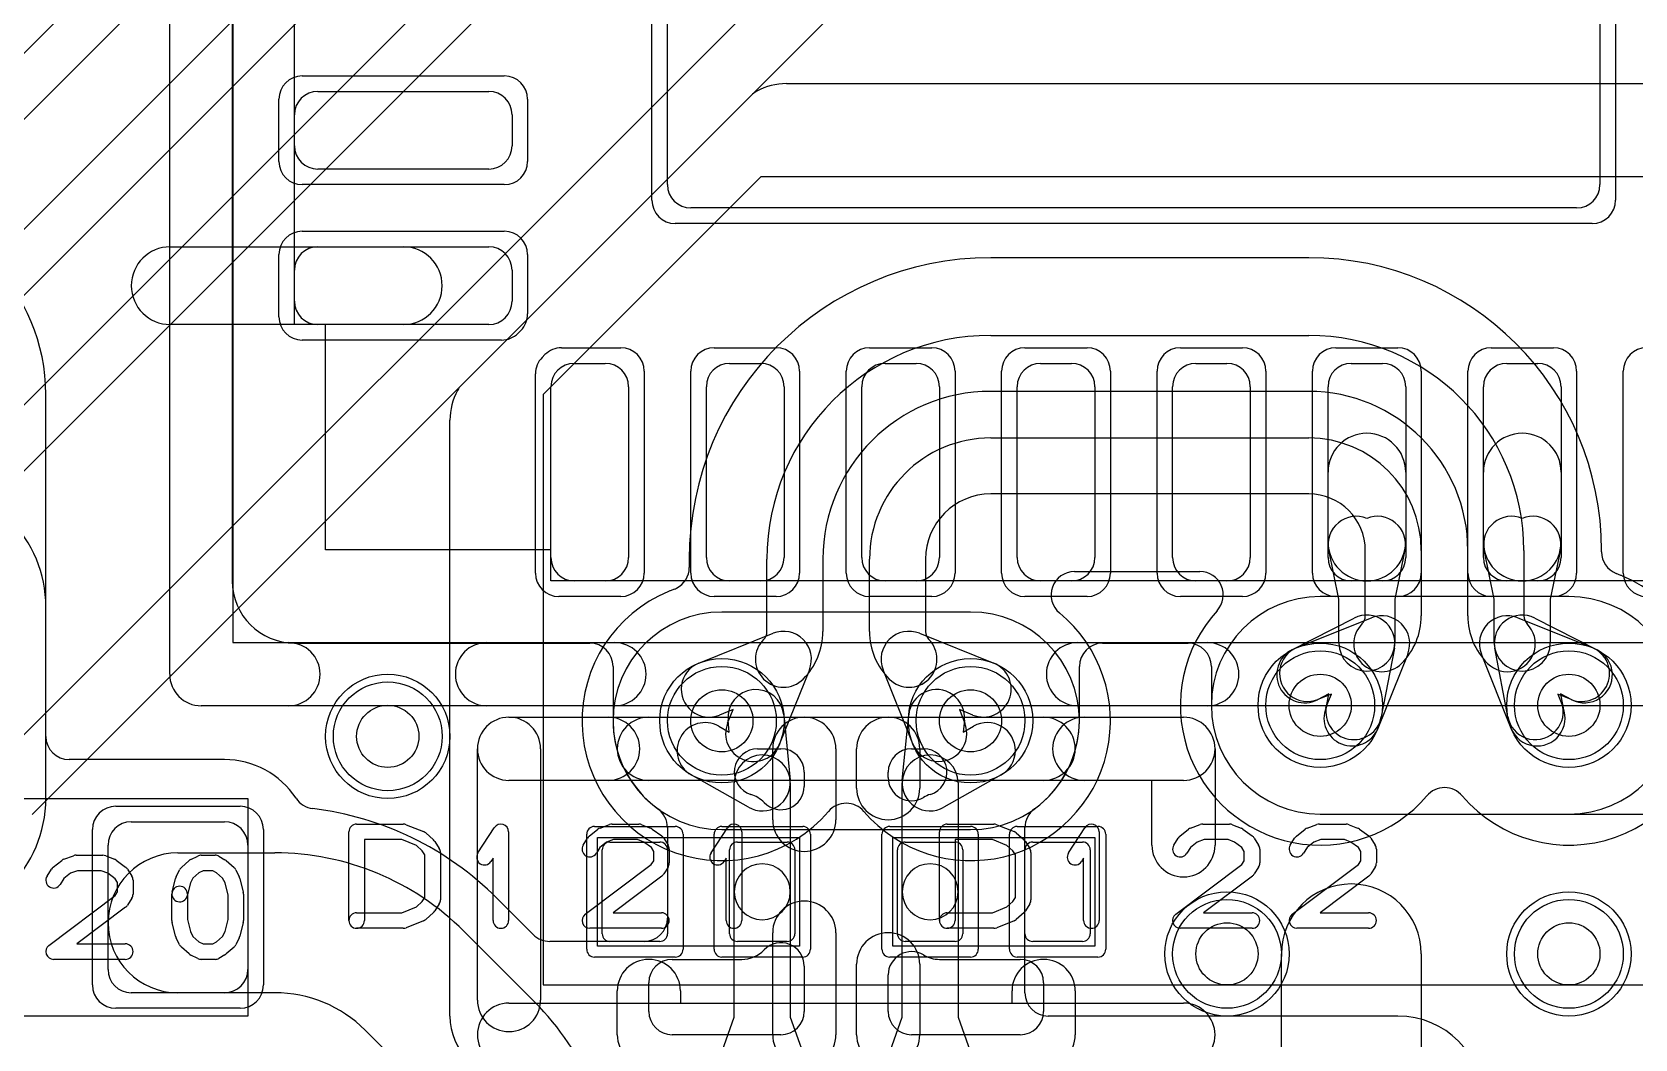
# Model space of a CAD drawing. Extents: x 0 to 20.5, y -0.9 to 20.
# Drawn here: x 10.76 to 15.91, y 7.23 to 10.47 of the extents above; entities that cross this region are included whole.
import ezdxf

# ---------------------------------------------------------------- set-up
doc = ezdxf.new("R2010")
doc.units = 0
for name, color, linetype in [('Hole', 1, 'CONTINUOUS'), ('L1', 3, 'CONTINUOUS'), ('L2', 3, 'CONTINUOUS'), ('L3', 3, 'CONTINUOUS'), ('L4', 3, 'CONTINUOUS'), ('MetalMask-A', 176, 'CONTINUOUS'), ('PartsArea-A', 111, 'CONTINUOUS'), ('PartsSilk-A', 221, 'CONTINUOUS'), ('Resist-A', 2, 'CONTINUOUS'), ('Resist-B', 2, 'CONTINUOUS'), ('Silk-A', 140, 'CONTINUOUS')]:
    doc.layers.add(name, color=color, linetype=linetype)

msp = doc.modelspace()

# ---------------------------------------------------------------- linework, layer by layer
at = {"layer": 'Hole'}
for centre in [(14.9, 8.3), (15.7, 8.3), (12.975, 8.25), (13.775, 8.25), (11.9, 8.2), (14.6, 7.5), (15.7, 7.5)]:
    msp.add_circle(centre, 0.1, dxfattribs=at)
at = {"layer": 'L1'}
for p, q in [((12.8, 9.975), (12.8, 12.825)), ((15.8, 12.825), (15.8, 9.975)), ((11.39996, 11.97499), (11.39996, 8.69996)), ((11.675, 10.275), (12.225, 10.275)), ((11.6, 10.1), (11.6, 10.2)), ((12.3, 10.2), (12.3, 10.1)), ((12.225, 10.025), (11.675, 10.025)), ((15.725, 9.9), (12.875, 9.9)), ((11.2, 9.775), (11.95, 9.775)), ((11.675, 9.775), (12.225, 9.775)), ((11.6, 9.6), (11.6, 9.7)), ((12.3, 9.7), (12.3, 9.6)), ((11.95, 9.525), (11.2, 9.525)), ((12.225, 9.525), (11.675, 9.525)), ((12.5, 9.4), (12.6, 9.4)), ((13, 9.4), (13.1, 9.4)), ((13.5, 9.4), (13.6, 9.4)), ((14, 9.4), (14.1, 9.4)), ((14.5, 9.4), (14.6, 9.4)), ((15, 9.4), (15.1, 9.4)), ((15.5, 9.4), (15.6, 9.4)), ((10.80004, 8.20001), (10.80004, 9.30004)), ((12.425, 8.775), (12.425, 9.325)), ((12.675, 9.325), (12.675, 8.775)), ((12.925, 8.775), (12.925, 9.325)), ((13.175, 9.325), (13.175, 8.775)), ((13.425, 8.775), (13.425, 9.325)), ((13.675, 9.325), (13.675, 8.775)), ((13.925, 8.775), (13.925, 9.325)), ((14.175, 9.325), (14.175, 8.775)), ((14.425, 8.775), (14.425, 9.325)), ((14.675, 9.325), (14.675, 8.775)), ((14.925, 8.775), (14.925, 9.325)), ((15.175, 9.325), (15.175, 8.775)), ((15.425, 8.775), (15.425, 9.325)), ((15.675, 9.325), (15.675, 8.775)), ((14.925, 8.825), (14.925, 9.05)), ((15.175, 9.05), (15.175, 8.825)), ((15.425, 8.825), (15.425, 9.05)), ((15.675, 9.05), (15.675, 8.825)), ((14.96, 8.64092), (14.92753, 8.8)), ((15.17247, 8.8), (15.14, 8.64092)), ((15.46, 8.64092), (15.42753, 8.8)), ((15.67247, 8.8), (15.64, 8.64092)), ((12.6, 8.7), (12.5, 8.7)), ((13.1, 8.7), (13, 8.7)), ((13.6, 8.7), (13.5, 8.7)), ((14.1, 8.7), (14, 8.7)), ((14.6, 8.7), (14.5, 8.7)), ((15.1, 8.7), (15, 8.7)), ((15.6, 8.7), (15.5, 8.7)), ((14.96, 8.5), (14.96, 8.64092)), ((15.14, 8.64092), (15.14, 8.5)), ((15.46, 8.5), (15.46, 8.64092)), ((15.64, 8.64092), (15.64, 8.5)), ((14.80912, 8.47816), (15.0091, 8.58017)), ((15.5909, 8.58017), (15.79088, 8.47816)), ((11.59996, 8.49996), (12.54999, 8.49996)), ((14.20002, 8.49976), (14.475, 8.49976)), ((15.13842, 8.48319), (15.09649, 8.26265)), ((15.50351, 8.26265), (15.46158, 8.48319)), ((12.62496, 8.42499), (12.62496, 8.25)), ((14.12505, 8.25), (14.12505, 8.42479)), ((14.54997, 8.42479), (14.54997, 8.3)), ((14.92727, 8.33636), (14.89092, 8.31782)), ((14.91965, 8.29627), (14.92727, 8.33636)), ((15.70908, 8.31782), (15.67273, 8.33636)), ((15.67273, 8.33636), (15.68035, 8.29627)), ((12.99863, 8.21364), (12.9949, 8.25193)), ((13.17406, 8.26939), (13.19458, 8.05875)), ((13.55542, 8.05875), (13.57594, 8.26939)), ((13.7551, 8.25193), (13.75137, 8.21364)), ((12.96515, 8.23259), (12.99863, 8.21364)), ((13.75137, 8.21364), (13.78485, 8.23259)), ((11.375, 8.12504), (10.87501, 8.12504)), ((13.06067, 7.9717), (12.87649, 8.07595)), ((13.015, 7.7), (13.015, 8.05001)), ((13.195, 8.05001), (13.195, 7.7)), ((13.555, 7.7), (13.555, 8.05001)), ((13.87351, 8.07595), (13.68933, 7.9717)), ((13.735, 8.05001), (13.735, 7.7)), ((14.9, 7.94996), (16.02499, 7.94996)), ((11.075, 7.925), (11.375, 7.925)), ((12.79996, 7.9063), (12.79996, 7.61516)), ((13.95004, 7.37501), (13.95004, 7.90629)), ((11, 7.45), (11, 7.85)), ((11.45, 7.85), (11.45, 7.45)), ((12.615, 7.86), (12.775, 7.86)), ((13.025, 7.86), (13.185, 7.86)), ((13.565, 7.86), (13.725, 7.86)), ((13.975, 7.86), (14.135, 7.86)), ((11.225, 7.825), (11.53697, 7.825)), ((12.59, 7.565), (12.59, 7.835)), ((12.8, 7.835), (12.8, 7.565)), ((13, 7.565), (13, 7.835)), ((13.21, 7.835), (13.21, 7.565)), ((13.54, 7.565), (13.54, 7.835)), ((13.75, 7.835), (13.75, 7.565)), ((13.95, 7.565), (13.95, 7.835)), ((14.16, 7.835), (14.16, 7.565)), ((13.015, 7.29643), (13.015, 7.7)), ((13.195, 7.7), (13.195, 7.29643)), ((13.555, 7.29643), (13.555, 7.7)), ((13.735, 7.7), (13.735, 7.29643)), ((12.36823, 7.56215), (12.25162, 7.67878)), ((12.14509, 7.57311), (12.37311, 7.34509)), ((12.72499, 7.54019), (12.42125, 7.54019)), ((12.775, 7.54), (12.615, 7.54)), ((13.185, 7.54), (13.025, 7.54)), ((13.725, 7.54), (13.565, 7.54)), ((14.135, 7.54), (13.975, 7.54)), ((14.775, 6.525), (14.775, 7.5)), ((15.225, 7.5), (15.225, 6.525)), ((11.375, 7.375), (11.075, 7.375)), ((11.53697, 7.375), (11.225, 7.375)), ((12.9449, 7.1), (13.015, 7.29643)), ((13.195, 7.29643), (13.2651, 7.1)), ((13.4849, 7.1), (13.555, 7.29643)), ((13.735, 7.29643), (13.8051, 7.1)), ((15.15, 7.30004), (14.02501, 7.30004)), ((12.05491, 7.02689), (11.82689, 7.25491))]:
    msp.add_line(p, q, dxfattribs=at)
for centre in [(14.9, 8.3), (15.7, 8.3), (12.975, 8.25), (13.775, 8.25), (11.9, 8.2), (14.6, 7.5), (15.7, 7.5)]:
    msp.add_circle(centre, 0.2, dxfattribs=at)
for centre, radius, start, end in [((11.675, 10.2), 0.075, 90, 180), ((12.225, 10.2), 0.075, 0, 90), ((11.675, 10.1), 0.075, 180, -90), ((12.225, 10.1), 0.075, -90, 0), ((12.875, 9.975), 0.075, 180, -90), ((15.725, 9.975), 0.075, -90, 0), ((10.20004, 9.30004), 0.6, 0, 90), ((11.2, 9.65), 0.125, 90, -90), ((11.675, 9.7), 0.075, 90, 180), ((11.95, 9.65), 0.125, -90, 90), ((12.225, 9.7), 0.075, 0, 90), ((11.675, 9.6), 0.075, 180, -90), ((12.225, 9.6), 0.075, -90, 0), ((12.5, 9.325), 0.075, 90, 180), ((12.6, 9.325), 0.075, 0, 90), ((13, 9.325), 0.075, 90, 180), ((13.1, 9.325), 0.075, 0, 90), ((13.5, 9.325), 0.075, 90, 180), ((13.6, 9.325), 0.075, 0, 90), ((14, 9.325), 0.075, 90, 180), ((14.1, 9.325), 0.075, 0, 90), ((14.5, 9.325), 0.075, 90, 180), ((14.6, 9.325), 0.075, 0, 90), ((15, 9.325), 0.075, 90, 180), ((15.1, 9.325), 0.075, 0, 90), ((15.5, 9.325), 0.075, 90, 180), ((15.6, 9.325), 0.075, 0, 90), ((15.05, 9.05), 0.125, 0, 180), ((15.55, 9.05), 0.125, 0, 180), ((15.01571, 8.818), 0.09, 67.60394, -168.46398), ((15.08429, 8.818), 0.09, -11.53717, 112.39606), ((15.51571, 8.818), 0.09, 67.60394, -168.46398), ((15.58429, 8.818), 0.09, -11.53717, 112.39606), ((15.05, 8.825), 0.125, 180, 0), ((15.55, 8.825), 0.125, 180, 0), ((12.5, 8.775), 0.075, 180, -90), ((12.6, 8.775), 0.075, -90, 0), ((13, 8.775), 0.075, 180, -90), ((13.1, 8.775), 0.075, -90, 0), ((13.5, 8.775), 0.075, 180, -90), ((13.6, 8.775), 0.075, -90, 0), ((14, 8.775), 0.075, 180, -90), ((14.1, 8.775), 0.075, -90, 0), ((14.5, 8.775), 0.075, 180, -90), ((14.6, 8.775), 0.075, -90, 0), ((15, 8.775), 0.075, 180, -90), ((15.1, 8.775), 0.075, -90, 0), ((15.5, 8.775), 0.075, 180, -90), ((15.6, 8.775), 0.075, -90, 0), ((11.59996, 8.69996), 0.2, 180, -90), ((15.05, 8.5), 0.09, -10.76435, 117.02912), ((15.55, 8.5), 0.09, 62.97088, -169.23565), ((12.54999, 8.42499), 0.07497, 0, 90), ((14.20002, 8.42479), 0.07497, 90, 180), ((14.475, 8.42479), 0.07497, 0, 90), ((14.85002, 8.39799), 0.09, 117.02912, -62.97383), ((15.05, 8.5), 0.09, 180, 0), ((15.55, 8.5), 0.09, 180, 0), ((15.74998, 8.39799), 0.09, -117.02912, 62.97383), ((13.08448, 8.26066), 0.09, 5.56617, -174.43595), ((13.66552, 8.26066), 0.09, -5.56617, 174.43595), ((14.90001, 8.3), 0.35004, 180, -90.00164), ((15.00807, 8.27946), 0.09, 169.23565, -10.76484), ((15.59193, 8.27946), 0.09, -169.23565, 10.76484), ((10.87501, 8.20001), 0.07497, 180, -90), ((12.97501, 8.25), 0.35005, 180, -126.03411), ((12.92082, 8.15427), 0.09, 60.48965, -119.51083), ((13.82918, 8.15427), 0.09, -60.48965, 119.51083), ((13.77501, 8.25), 0.35004, -53.9695, 0), ((11.375, 7.85), 0.27504, 33.29372, 90), ((13.105, 8.05001), 0.09, 0, 180), ((13.645, 8.05001), 0.09, 0, 180), ((13.105, 8.05002), 0.09, -119.51035, 5.56617), ((13.645, 8.05002), 0.09, 174.43383, -60.48965), ((11.66756, 8.04213), 0.07497, -146.70634, -96.90226), ((11.53699, 6.96499), 1.01005, 45.0008, 83.08768), ((12.72499, 7.9063), 0.07497, 0, 53.96925), ((14.02501, 7.90629), 0.07497, 126.03074, 180), ((11.075, 7.85), 0.075, 90, 180), ((11.375, 7.85), 0.075, 0, 90), ((12.615, 7.835), 0.025, 90, 180), ((12.775, 7.835), 0.025, 0, 90), ((13.025, 7.835), 0.025, 90, 180), ((13.185, 7.835), 0.025, 0, 90), ((13.565, 7.835), 0.025, 90, 180), ((13.725, 7.835), 0.025, 0, 90), ((13.975, 7.835), 0.025, 90, 180), ((14.135, 7.835), 0.025, 0, 90), ((11.225, 7.6), 0.225, 90, -90), ((11.53698, 6.965), 0.86, 45, 90.00067), ((13.105, 7.7), 0.09, 0, 180), ((13.645, 7.7), 0.09, 0, 180), ((13.105, 7.7), 0.09, 180, 0), ((13.645, 7.7), 0.09, 180, 0), ((15, 7.5), 0.225, 0, 180), ((12.3042, 7.73222), 0.07497, -135, -134.53525), ((12.72499, 7.61516), 0.07497, -90, 0), ((12.42125, 7.61516), 0.07497, -135.0054, -90), ((12.615, 7.565), 0.025, 180, -90), ((12.775, 7.565), 0.025, -90, 0), ((13.025, 7.565), 0.025, 180, -90), ((13.185, 7.565), 0.025, -90, 0), ((13.565, 7.565), 0.025, 180, -90), ((13.725, 7.565), 0.025, -90, 0), ((13.975, 7.565), 0.025, 180, -90), ((14.135, 7.565), 0.025, -90, 0), ((11.075, 7.45), 0.075, 180, -90), ((11.375, 7.45), 0.075, -90, 0), ((11.53698, 6.965), 0.41, 45, 90.0014), ((14.02501, 7.37501), 0.07497, 180, -90), ((11.765, 6.73697), 0.86, 0, 45.00047), ((15.15, 7.025), 0.27504, 0, 90)]:
    msp.add_arc(centre, radius, start, end, dxfattribs=at)
at = {"layer": 'L2'}
for p, q in [((15.7, 8.65004), (14.9, 8.65004)), ((13.775, 8.60004), (12.975, 8.60004)), ((14.9, 7.94996), (15.7, 7.94996)), ((12.975, 7.89996), (13.775, 7.89996))]:
    msp.add_line(p, q, dxfattribs=at)
for centre in [(11.9, 8.2), (14.6, 7.5), (15.7, 7.5)]:
    msp.add_circle(centre, 0.2, dxfattribs=at)
for centre, start, end in [((14.9, 8.3), 90, -90), ((15.7, 8.3), -90, 90), ((12.975, 8.25), 90, -90), ((13.775, 8.25), -90, 90)]:
    msp.add_arc(centre, 0.35004, start, end, dxfattribs=at)
at = {"layer": 'L3'}
for p, q in [((10.80004, 8), (10.80004, 8.61716)), ((15.7, 8.65004), (14.9, 8.65004)), ((13.775, 8.60004), (12.975, 8.60004)), ((14.9, 7.94996), (15.7, 7.94996)), ((12.975, 7.89996), (13.775, 7.89996))]:
    msp.add_line(p, q, dxfattribs=at)
for centre in [(11.9, 8.2), (14.6, 7.5), (15.7, 7.5)]:
    msp.add_circle(centre, 0.2, dxfattribs=at)
for centre, radius, start, end in [((10.4, 8.61716), 0.40004, 0, 45), ((14.9, 8.3), 0.35004, 90, -90), ((15.7, 8.3), 0.35004, -90, 90), ((12.975, 8.25), 0.35004, 90, -90), ((13.775, 8.25), 0.35004, -90, 90), ((10.4, 8), 0.40004, -90, 0)]:
    msp.add_arc(centre, radius, start, end, dxfattribs=at)
at = {"layer": 'L4'}
for p, q in [((12.62346, 12.29134), (9.91343, 9.58131)), ((10.01868, 9.47438), (12.72955, 12.18525)), ((12.90633, 12.00847), (10.19546, 9.2976)), ((10.30159, 9.19153), (12.93745, 11.82739)), ((13.11423, 11.65061), (10.47836, 9.01476)), ((10.18787, 8.51213), (12.80188, 11.12614)), ((13.22614, 10.70188), (10.61213, 8.08787)), ((10.75567, 7.94851), (13.36759, 10.56043)), ((12.13726, 9.3301), (13.0699, 10.26274)), ((13.18284, 10.3), (16.5, 10.3)), ((13.1, 10), (12.4, 9.3)), ((16.4, 10), (13.1, 10)), ((14.86303, 9.74004), (13.84, 9.74004)), ((13.84, 9.49), (14.86303, 9.49)), ((12.4, 9.3), (12.4, 7.4)), ((14.86303, 9.31), (13.84, 9.31)), ((12.1, 7.3), (12.1, 9.21716)), ((13.84, 9.15999), (14.86304, 9.15999)), ((14.86304, 8.97999), (13.84, 8.97999)), ((12.86996, 8.77), (12.86996, 8.74348)), ((13.12, 8.53734), (13.12, 8.77)), ((13.3, 8.77), (13.3, 8.53736)), ((13.45, 8.53736), (13.45, 8.76999)), ((13.63, 8.76999), (13.63, 8.53734)), ((15.045, 8.58735), (15.045, 8.79803)), ((15.225, 8.79803), (15.225, 8.58735)), ((15.375, 8.58735), (15.375, 8.79803)), ((15.555, 8.79803), (15.555, 8.58735)), ((15.80504, 8.79348), (15.80504, 8.79803)), ((14.10911, 8.72995), (14.51319, 8.72995)), ((15.86744, 8.71775), (15.85214, 8.72388)), ((12.82294, 8.67391), (12.80909, 8.66834)), ((14.82551, 8.48562), (15.06446, 8.58151)), ((15.53554, 8.58151), (15.77449, 8.48562)), ((12.90051, 8.43562), (13.13946, 8.53151)), ((13.61054, 8.53151), (13.84949, 8.43562)), ((15.18151, 8.46446), (15.08562, 8.22551)), ((15.51438, 8.22551), (15.41849, 8.46446)), ((13.25651, 8.41446), (13.16062, 8.17551)), ((13.58938, 8.17551), (13.49349, 8.41446)), ((14.93599, 8.33599), (14.89255, 8.31856)), ((14.91856, 8.29255), (14.93599, 8.33599)), ((15.70745, 8.31856), (15.66401, 8.33599)), ((15.66401, 8.33599), (15.68144, 8.29255)), ((13.01099, 8.28599), (12.96755, 8.26856)), ((12.99356, 8.24255), (13.01099, 8.28599)), ((13.78245, 8.26856), (13.73901, 8.28599)), ((13.73901, 8.28599), (13.75644, 8.24255)), ((12.4, 7.4), (16.4, 7.4))]:
    msp.add_line(p, q, dxfattribs=at)
for centre in [(14.9, 8.3), (15.7, 8.3), (12.975, 8.25), (13.775, 8.25), (11.9, 8.2), (14.6, 7.5), (15.7, 7.5)]:
    msp.add_circle(centre, 0.2, dxfattribs=at)
for centre, radius, start, end in [((13.12291, 10.20973), 0.07498, 118.64339, 135), ((13.18284, 10.1), 0.2, 90, 118.64224), ((13.84, 8.77), 0.97004, 90, 180), ((14.86303, 8.79803), 0.94201, 0, 90), ((13.84, 8.77), 0.72, 90, 180), ((14.86303, 8.79803), 0.69197, 0, 90), ((12.3, 9.21716), 0.2, 151.35776, 180), ((12.19027, 9.27709), 0.07498, 135, 151.35661), ((13.84, 8.77), 0.54, 90, 180), ((14.86303, 8.79803), 0.51197, 0, 90), ((13.84, 8.76999), 0.39, 90, 180), ((14.86304, 8.79803), 0.36196, 0, 90), ((13.84, 8.76999), 0.21, 90, 180), ((14.86304, 8.79803), 0.18196, 0, 90), ((15.88002, 8.79347), 0.07497, 179.99236, -111.83263), ((12.79499, 8.74348), 0.07497, -63.44178, 0), ((14.10911, 8.65498), 0.07497, 90, -129.52278), ((14.51319, 8.65498), 0.07497, -42.54049, 90), ((15.7, 8.3), 0.45004, -139.63139, 67.5333), ((15.74014, 8.40242), 0.34006, 67.37353, 68.01587), ((15.90063, 8.78516), 0.07497, -113.30597, -112.46702), ((12.975, 8.25), 0.45004, 112.4667, -40.36861), ((12.77437, 8.73516), 0.07497, -67.53298, -67.37543), ((12.934, 8.35207), 0.34005, 111.86086, 112.62025), ((12.78022, 8.73754), 0.07497, -68.75781, -68.22555), ((12.975, 8.25), 0.45004, 111.67114, 111.778), ((12.78112, 8.7379), 0.07497, -68.3249, -68.09499), ((12.79497, 8.74347), 0.07497, -68.09499, -63.42469), ((13.775, 8.25), 0.45004, -139.63139, 50.47725), ((14.9, 8.3), 0.45004, 137.45663, -40.36861), ((15.09798, 8.49798), 0.09, 135, -45.00321), ((15.00862, 8.58735), 0.03638, -45.01114, 0), ((15.09798, 8.49798), 0.09, -21.86524, 111.86524), ((15.00862, 8.58735), 0.21638, -45.00187, 0), ((15.59138, 8.58735), 0.21638, 180, -134.99813), ((15.50202, 8.49798), 0.09, 68.13476, -158.13476), ((15.50202, 8.49798), 0.09, -135, 45.00321), ((15.59138, 8.58735), 0.03638, 180, -134.98886), ((13.17298, 8.44798), 0.09, 135, -45), ((13.08362, 8.53734), 0.03638, -45, 0), ((13.17298, 8.44798), 0.09, -21.86524, 111.86524), ((13.08362, 8.53734), 0.21638, -45, 0.0053), ((13.66638, 8.53734), 0.21638, 179.9947, -135), ((13.57702, 8.44798), 0.09, 68.13476, -158.13476), ((13.57702, 8.44798), 0.09, -135, 45), ((13.66638, 8.53734), 0.03638, 180, -135), ((14.85903, 8.40209), 0.09, 111.86524, -68.13454), ((15.74097, 8.40209), 0.09, -111.86524, 68.13454), ((12.93403, 8.35209), 0.09, 111.86524, -68.13454), ((13.81597, 8.35209), 0.09, -111.86524, 68.13454), ((15.00209, 8.25903), 0.09, 158.13476, -21.86546), ((15.59791, 8.25903), 0.09, -158.13476, 21.86546), ((13.07709, 8.20903), 0.09, 158.13476, -21.86546), ((13.67291, 8.20903), 0.09, -158.13476, 21.86546), ((15.3, 7.95995), 0.07497, 40.36919, 139.63081), ((13.375, 7.90995), 0.07497, 40.36919, 139.63081), ((12.3, 7.3), 0.2, 180, -90)]:
    msp.add_arc(centre, radius, start, end, dxfattribs=at)
at = {"layer": 'MetalMask-A'}
for p, q in [((12.8, 9.975), (12.8, 12.825)), ((15.8, 12.825), (15.8, 9.975)), ((11.675, 10.275), (12.225, 10.275)), ((11.6, 10.1), (11.6, 10.2)), ((12.3, 10.2), (12.3, 10.1)), ((12.225, 10.025), (11.675, 10.025)), ((15.725, 9.9), (12.875, 9.9)), ((11.675, 9.775), (12.225, 9.775)), ((11.6, 9.6), (11.6, 9.7)), ((12.3, 9.7), (12.3, 9.6)), ((12.225, 9.525), (11.675, 9.525)), ((12.5, 9.4), (12.6, 9.4)), ((13, 9.4), (13.1, 9.4)), ((13.5, 9.4), (13.6, 9.4)), ((14, 9.4), (14.1, 9.4)), ((14.5, 9.4), (14.6, 9.4)), ((15, 9.4), (15.1, 9.4)), ((15.5, 9.4), (15.6, 9.4)), ((12.425, 8.775), (12.425, 9.325)), ((12.675, 9.325), (12.675, 8.775)), ((12.925, 8.775), (12.925, 9.325)), ((13.175, 9.325), (13.175, 8.775)), ((13.425, 8.775), (13.425, 9.325)), ((13.675, 9.325), (13.675, 8.775)), ((13.925, 8.775), (13.925, 9.325)), ((14.175, 9.325), (14.175, 8.775)), ((14.425, 8.775), (14.425, 9.325)), ((14.675, 9.325), (14.675, 8.775)), ((14.925, 8.775), (14.925, 9.325)), ((15.175, 9.325), (15.175, 8.775)), ((15.425, 8.775), (15.425, 9.325)), ((15.675, 9.325), (15.675, 8.775)), ((12.6, 8.7), (12.5, 8.7)), ((13.1, 8.7), (13, 8.7)), ((13.6, 8.7), (13.5, 8.7)), ((14.1, 8.7), (14, 8.7)), ((14.6, 8.7), (14.5, 8.7)), ((15.1, 8.7), (15, 8.7)), ((15.6, 8.7), (15.5, 8.7)), ((11.075, 7.925), (11.375, 7.925)), ((11, 7.45), (11, 7.85)), ((11.45, 7.85), (11.45, 7.45)), ((12.615, 7.86), (12.775, 7.86)), ((13.025, 7.86), (13.185, 7.86)), ((13.565, 7.86), (13.725, 7.86)), ((13.975, 7.86), (14.135, 7.86)), ((12.59, 7.565), (12.59, 7.835)), ((12.8, 7.835), (12.8, 7.565)), ((13, 7.565), (13, 7.835)), ((13.21, 7.835), (13.21, 7.565)), ((13.54, 7.565), (13.54, 7.835)), ((13.75, 7.835), (13.75, 7.565)), ((13.95, 7.565), (13.95, 7.835)), ((14.16, 7.835), (14.16, 7.565)), ((12.775, 7.54), (12.615, 7.54)), ((13.185, 7.54), (13.025, 7.54)), ((13.725, 7.54), (13.565, 7.54)), ((14.135, 7.54), (13.975, 7.54)), ((11.375, 7.375), (11.075, 7.375))]:
    msp.add_line(p, q, dxfattribs=at)
for centre, radius, start, end in [((11.675, 10.2), 0.075, 90, 180), ((12.225, 10.2), 0.075, 0, 90), ((11.675, 10.1), 0.075, 180, -90), ((12.225, 10.1), 0.075, -90, 0), ((12.875, 9.975), 0.075, 180, -90), ((15.725, 9.975), 0.075, -90, 0), ((11.675, 9.7), 0.075, 90, 180), ((12.225, 9.7), 0.075, 0, 90), ((11.675, 9.6), 0.075, 180, -90), ((12.225, 9.6), 0.075, -90, 0), ((12.5, 9.325), 0.075, 90, 180), ((12.6, 9.325), 0.075, 0, 90), ((13, 9.325), 0.075, 90, 180), ((13.1, 9.325), 0.075, 0, 90), ((13.5, 9.325), 0.075, 90, 180), ((13.6, 9.325), 0.075, 0, 90), ((14, 9.325), 0.075, 90, 180), ((14.1, 9.325), 0.075, 0, 90), ((14.5, 9.325), 0.075, 90, 180), ((14.6, 9.325), 0.075, 0, 90), ((15, 9.325), 0.075, 90, 180), ((15.1, 9.325), 0.075, 0, 90), ((15.5, 9.325), 0.075, 90, 180), ((15.6, 9.325), 0.075, 0, 90), ((12.5, 8.775), 0.075, 180, -90), ((12.6, 8.775), 0.075, -90, 0), ((13, 8.775), 0.075, 180, -90), ((13.1, 8.775), 0.075, -90, 0), ((13.5, 8.775), 0.075, 180, -90), ((13.6, 8.775), 0.075, -90, 0), ((14, 8.775), 0.075, 180, -90), ((14.1, 8.775), 0.075, -90, 0), ((14.5, 8.775), 0.075, 180, -90), ((14.6, 8.775), 0.075, -90, 0), ((15, 8.775), 0.075, 180, -90), ((15.1, 8.775), 0.075, -90, 0), ((15.5, 8.775), 0.075, 180, -90), ((15.6, 8.775), 0.075, -90, 0), ((11.075, 7.85), 0.075, 90, 180), ((11.375, 7.85), 0.075, 0, 90), ((12.615, 7.835), 0.025, 90, 180), ((12.775, 7.835), 0.025, 0, 90), ((13.025, 7.835), 0.025, 90, 180), ((13.185, 7.835), 0.025, 0, 90), ((13.565, 7.835), 0.025, 90, 180), ((13.725, 7.835), 0.025, 0, 90), ((13.975, 7.835), 0.025, 90, 180), ((14.135, 7.835), 0.025, 0, 90), ((12.615, 7.565), 0.025, 180, -90), ((12.775, 7.565), 0.025, -90, 0), ((13.025, 7.565), 0.025, 180, -90), ((13.185, 7.565), 0.025, -90, 0), ((13.565, 7.565), 0.025, 180, -90), ((13.725, 7.565), 0.025, -90, 0), ((13.975, 7.565), 0.025, 180, -90), ((14.135, 7.565), 0.025, -90, 0), ((11.075, 7.45), 0.075, 180, -90), ((11.375, 7.45), 0.075, -90, 0)]:
    msp.add_arc(centre, radius, start, end, dxfattribs=at)
at = {"layer": 'PartsArea-A'}
for p, q in [((11.6, 9.525), (11.6, 13.275)), ((11.7, 9.525), (11.6, 9.525)), ((11.7, 8.8), (11.7, 9.525)), ((12.425, 8.8), (11.7, 8.8)), ((12.425, 8.7), (12.425, 8.8)), ((16.175, 8.7), (12.425, 8.7)), ((10.15, 8), (11.45, 8)), ((11.45, 8), (11.45, 7.3)), ((12.575, 7.875), (13.225, 7.875)), ((12.575, 7.525), (12.575, 7.875)), ((13.225, 7.875), (13.225, 7.525)), ((13.525, 7.525), (13.525, 7.875)), ((13.525, 7.875), (14.175, 7.875)), ((14.175, 7.875), (14.175, 7.525)), ((13.225, 7.525), (12.575, 7.525)), ((14.175, 7.525), (13.525, 7.525)), ((11.45, 7.3), (10.15, 7.3))]:
    msp.add_line(p, q, dxfattribs=at)
at = {"layer": 'PartsSilk-A'}
for p, q in [((11.1984, 8.4), (11.1984, 14.4)), ((11.4016, 14.4), (11.4016, 8.5016)), ((11.4016, 8.5016), (17.1984, 8.5016)), ((17.3, 8.2984), (11.3, 8.2984)), ((12.29, 8.2616), (14.01, 8.2616)), ((12.74, 8.2616), (14.46, 8.2616)), ((13.08987, 8.16), (13.165, 8.16)), ((13.1384, 7.93164), (13.1384, 8.16)), ((13.3416, 8.16), (13.3416, 7.93164)), ((13.4084, 8.03342), (13.4084, 8.16)), ((13.585, 8.16), (13.62402, 8.16)), ((13.6116, 8.16), (13.6116, 8.03342)), ((14.01, 8.0584), (12.29, 8.0584)), ((14.46, 8.0584), (12.74, 8.0584)), ((13.24, 8.085), (13.24, 8.03892)), ((13.51, 8.06767), (13.51, 8.085)), ((11.775, 7.60741), (11.775, 7.89259)), ((11.8, 7.91759), (11.95, 7.91759)), ((11.95928, 7.9158), (12.01484, 7.89358)), ((12.19013, 7.8247), (12.24291, 7.90618)), ((12.28889, 7.89259), (12.28889, 7.60741)), ((12.54827, 7.87878), (12.57605, 7.901)), ((12.58313, 7.90497), (12.61368, 7.91608)), ((12.62222, 7.91759), (12.70833, 7.91759)), ((12.71761, 7.9158), (12.74539, 7.90469)), ((12.75081, 7.9017), (12.78137, 7.87948)), ((12.94013, 7.8247), (12.99291, 7.90618)), ((13.03889, 7.89259), (13.03889, 7.60741)), ((13.675, 7.60741), (13.675, 7.89259)), ((13.7, 7.91759), (13.85, 7.91759)), ((13.85928, 7.9158), (13.91484, 7.89358)), ((14.09013, 7.8247), (14.14291, 7.90618)), ((14.18889, 7.89259), (14.18889, 7.60741)), ((14.44827, 7.87878), (14.47605, 7.901)), ((14.48313, 7.90497), (14.51368, 7.91608)), ((14.52222, 7.91759), (14.60833, 7.91759)), ((14.61761, 7.9158), (14.64539, 7.90469)), ((14.65081, 7.9017), (14.68137, 7.87948)), ((14.82327, 7.87878), (14.85105, 7.901)), ((14.85813, 7.90497), (14.88868, 7.91608)), ((14.89722, 7.91759), (14.98333, 7.91759)), ((14.99261, 7.9158), (15.02039, 7.90469)), ((15.02581, 7.9017), (15.05637, 7.87948)), ((11.94519, 7.86759), (11.825, 7.86759)), ((11.825, 7.86759), (11.825, 7.60741)), ((11.99222, 7.84878), (11.94519, 7.86759)), ((12.01126, 7.83185), (11.99222, 7.84878)), ((12.02217, 7.88906), (12.04717, 7.86684)), ((12.05176, 7.86139), (12.06564, 7.83917)), ((12.5288, 7.85029), (12.54269, 7.87251)), ((12.58283, 7.8424), (12.5712, 7.82379)), ((12.60408, 7.85939), (12.58283, 7.8424)), ((12.62662, 7.86759), (12.60408, 7.85939)), ((12.70352, 7.86759), (12.62662, 7.86759)), ((12.72393, 7.85943), (12.70352, 7.86759)), ((12.74804, 7.84189), (12.72393, 7.85943)), ((12.75556, 7.82987), (12.74804, 7.84189)), ((12.78787, 7.87251), (12.80176, 7.85029)), ((13.84519, 7.86759), (13.725, 7.86759)), ((13.725, 7.86759), (13.725, 7.60741)), ((13.89222, 7.84878), (13.84519, 7.86759)), ((13.91126, 7.83185), (13.89222, 7.84878)), ((13.92217, 7.88906), (13.94717, 7.86684)), ((13.95176, 7.86139), (13.96564, 7.83917)), ((14.4288, 7.85029), (14.44269, 7.87251)), ((14.48283, 7.8424), (14.4712, 7.82379)), ((14.50408, 7.85939), (14.48283, 7.8424)), ((14.52662, 7.86759), (14.50408, 7.85939)), ((14.60352, 7.86759), (14.52662, 7.86759)), ((14.62393, 7.85943), (14.60352, 7.86759)), ((14.64804, 7.84189), (14.62393, 7.85943)), ((14.65556, 7.82987), (14.64804, 7.84189)), ((14.68787, 7.87251), (14.70176, 7.85029)), ((14.8038, 7.85029), (14.81769, 7.87251)), ((14.85783, 7.8424), (14.8462, 7.82379)), ((14.87908, 7.85939), (14.85783, 7.8424)), ((14.90162, 7.86759), (14.87908, 7.85939)), ((14.97852, 7.86759), (14.90162, 7.86759)), ((14.99893, 7.85943), (14.97852, 7.86759)), ((15.02304, 7.84189), (14.99893, 7.85943)), ((15.03056, 7.82987), (15.02304, 7.84189)), ((15.06287, 7.87251), (15.07676, 7.85029)), ((10.82327, 7.77878), (10.85105, 7.801)), ((10.85813, 7.80497), (10.88868, 7.81608)), ((10.89722, 7.81759), (10.98333, 7.81759)), ((10.99261, 7.8158), (11.02039, 7.80469)), ((11.02581, 7.8017), (11.05637, 7.77948)), ((11.23617, 7.77795), (11.26117, 7.80017)), ((11.2666, 7.80384), (11.28882, 7.81495)), ((11.3, 7.81759), (11.34444, 7.81759)), ((11.35684, 7.8143), (11.37629, 7.80319)), ((11.3805, 7.80017), (11.4055, 7.77795)), ((12.01944, 7.81876), (12.01126, 7.83185)), ((12.01944, 7.68124), (12.01944, 7.81876)), ((12.06944, 7.82593), (12.06944, 7.67407)), ((12.23889, 7.80801), (12.23209, 7.79752)), ((12.23889, 7.60741), (12.23889, 7.80801)), ((12.53497, 7.62739), (12.74793, 7.78756)), ((12.74793, 7.78756), (12.75556, 7.79976)), ((12.75556, 7.79976), (12.75556, 7.82987)), ((12.80556, 7.83704), (12.80556, 7.79259)), ((12.98889, 7.80801), (12.98209, 7.79752)), ((12.98889, 7.60741), (12.98889, 7.80801)), ((13.91944, 7.81876), (13.91126, 7.83185)), ((13.91944, 7.68124), (13.91944, 7.81876)), ((13.96944, 7.82593), (13.96944, 7.67407)), ((14.13889, 7.80801), (14.13209, 7.79752)), ((14.13889, 7.60741), (14.13889, 7.80801)), ((14.43497, 7.62739), (14.64793, 7.78756)), ((14.64793, 7.78756), (14.65556, 7.79976)), ((14.65556, 7.79976), (14.65556, 7.82987)), ((14.70556, 7.83704), (14.70556, 7.79259)), ((14.80997, 7.62739), (15.02293, 7.78756)), ((15.02293, 7.78756), (15.03056, 7.79976)), ((15.03056, 7.79976), (15.03056, 7.82987)), ((15.08056, 7.83704), (15.08056, 7.79259)), ((10.8038, 7.75029), (10.81769, 7.77251)), ((10.85783, 7.7424), (10.8462, 7.72379)), ((10.87908, 7.75939), (10.85783, 7.7424)), ((10.90162, 7.76759), (10.87908, 7.75939)), ((10.97852, 7.76759), (10.90162, 7.76759)), ((10.99893, 7.75943), (10.97852, 7.76759)), ((11.02304, 7.74189), (10.99893, 7.75943)), ((11.03056, 7.72987), (11.02304, 7.74189)), ((11.06287, 7.77251), (11.07676, 7.75029)), ((11.08056, 7.73704), (11.08056, 7.69259)), ((11.20631, 7.69865), (11.21742, 7.7431)), ((11.21931, 7.74822), (11.23042, 7.77044)), ((11.27299, 7.74377), (11.26526, 7.72831)), ((11.29192, 7.7606), (11.27299, 7.74377)), ((11.3059, 7.76759), (11.29192, 7.7606)), ((11.3378, 7.76759), (11.3059, 7.76759)), ((11.34923, 7.76106), (11.3378, 7.76759)), ((11.36868, 7.74377), (11.34923, 7.76106)), ((11.37641, 7.72831), (11.36868, 7.74377)), ((11.41125, 7.77044), (11.42236, 7.74822)), ((11.42425, 7.7431), (11.43536, 7.69865)), ((12.7817, 7.75039), (12.62483, 7.63241)), ((12.80176, 7.77934), (12.78787, 7.75712)), ((14.6817, 7.75039), (14.52483, 7.63241)), ((14.70176, 7.77934), (14.68787, 7.75712)), ((15.0567, 7.75039), (14.89983, 7.63241)), ((15.07676, 7.77934), (15.06287, 7.75712)), ((10.80997, 7.52739), (11.02293, 7.68756)), ((11.02293, 7.68756), (11.03056, 7.69976)), ((11.03056, 7.69976), (11.03056, 7.72987)), ((11.20556, 7.60741), (11.20556, 7.69259)), ((11.26526, 7.72831), (11.25481, 7.68653)), ((11.25556, 7.69259), (11.25556, 7.61049)), ((11.38611, 7.68951), (11.37641, 7.72831)), ((11.38611, 7.61049), (11.38611, 7.68951)), ((11.43611, 7.69259), (11.43611, 7.60741)), ((11.0567, 7.65039), (10.89983, 7.53241)), ((11.07676, 7.67934), (11.06287, 7.65712)), ((11.8, 7.63241), (11.94519, 7.63241)), ((11.94519, 7.63241), (11.99222, 7.65122)), ((11.99222, 7.65122), (12.01126, 7.66815)), ((12.01126, 7.66815), (12.01944, 7.68124)), ((12.04717, 7.63316), (12.02217, 7.61094)), ((12.06564, 7.66083), (12.05176, 7.63861)), ((12.62483, 7.63241), (12.78056, 7.63241)), ((13.7, 7.63241), (13.84519, 7.63241)), ((13.84519, 7.63241), (13.89222, 7.65122)), ((13.89222, 7.65122), (13.91126, 7.66815)), ((13.91126, 7.66815), (13.91944, 7.68124)), ((13.94717, 7.63316), (13.92217, 7.61094)), ((13.96564, 7.66083), (13.95176, 7.63861)), ((14.52483, 7.63241), (14.68056, 7.63241)), ((14.89983, 7.63241), (15.05556, 7.63241)), ((11.21742, 7.5569), (11.20631, 7.60135)), ((11.25556, 7.61049), (11.26526, 7.57169)), ((11.37641, 7.57169), (11.38611, 7.61049)), ((11.43536, 7.60135), (11.42425, 7.5569)), ((11.95, 7.58241), (11.8, 7.58241)), ((12.01484, 7.60642), (11.95928, 7.5842)), ((12.78056, 7.58241), (12.55, 7.58241)), ((13.85, 7.58241), (13.7, 7.58241)), ((13.91484, 7.60642), (13.85928, 7.5842)), ((14.68056, 7.58241), (14.45, 7.58241)), ((15.05556, 7.58241), (14.825, 7.58241)), ((10.89983, 7.53241), (11.05556, 7.53241)), ((11.23042, 7.52956), (11.21931, 7.55178)), ((11.26526, 7.57169), (11.27299, 7.55623)), ((11.27299, 7.55623), (11.29192, 7.5394)), ((11.29192, 7.5394), (11.3059, 7.53241)), ((11.3059, 7.53241), (11.3378, 7.53241)), ((11.3378, 7.53241), (11.34923, 7.53894)), ((11.34923, 7.53894), (11.36868, 7.55623)), ((11.36868, 7.55623), (11.37641, 7.57169)), ((11.42236, 7.55178), (11.41125, 7.52956)), ((13.1384, 7.24), (13.1384, 7.56836)), ((13.1384, 7.24), (13.1384, 7.56836)), ((13.3416, 7.56836), (13.3416, 7.24)), ((13.3416, 7.56836), (13.3416, 7.24)), ((11.05556, 7.48241), (10.825, 7.48241)), ((11.26117, 7.49983), (11.23617, 7.52205)), ((11.28882, 7.48505), (11.2666, 7.49616)), ((11.34444, 7.48241), (11.3, 7.48241)), ((11.37629, 7.49681), (11.35684, 7.4857)), ((11.4055, 7.52205), (11.3805, 7.49983)), ((12.815, 7.48241), (13.03889, 7.48241)), ((13.675, 7.48241), (13.935, 7.48241)), ((13.24, 7.46108), (13.24, 7.315)), ((13.4084, 7.24), (13.4084, 7.46658)), ((13.4084, 7.24), (13.4084, 7.46658)), ((13.51, 7.315), (13.51, 7.43233)), ((13.6116, 7.46658), (13.6116, 7.24)), ((13.6116, 7.46658), (13.6116, 7.24)), ((12.6384, 7.24), (12.6384, 7.38081)), ((12.74, 7.315), (12.74, 7.40741)), ((12.8416, 7.38081), (12.8416, 7.3416)), ((13.9084, 7.3416), (13.9084, 7.38081)), ((14.01, 7.40741), (14.01, 7.315)), ((14.1116, 7.38081), (14.1116, 7.24)), ((12.29, 7.3416), (13.9084, 7.3416)), ((12.8416, 7.3416), (14.46, 7.3416)), ((13.165, 7.24), (12.815, 7.24)), ((13.935, 7.24), (13.585, 7.24))]:
    msp.add_line(p, q, dxfattribs=at)
for centre, radius, start, end in [((11.3, 8.4), 0.1016, 180, -90), ((12.29, 8.16), 0.1016, 90, -90), ((12.74, 8.16), 0.1016, 90, -90), ((13.24, 8.16), 0.1016, 0, 180), ((13.51, 8.16), 0.1016, 0, 180), ((14.01, 8.16), 0.1016, -90, 90), ((14.46, 8.16), 0.1016, -90, 90), ((13.08987, 8.085), 0.075, 90, -106.93704), ((13.165, 8.085), 0.075, 0, 90), ((13.585, 8.085), 0.075, 90, 180), ((13.62402, 8.085), 0.075, -73.06296, 90), ((13.585, 8.06767), 0.075, 180, -59.05066), ((13.03889, 7.91759), 0.1, 43.89385, 73.06367), ((13.165, 8.03892), 0.075, -136.10742, 0), ((13.51, 8.03342), 0.1016, 180, 0), ((13.675, 7.91759), 0.1, 106.93633, 120.95098), ((11.8, 7.89259), 0.025, 90, 180), ((11.95, 7.89259), 0.025, 68.2071, 90), ((12.00556, 7.87037), 0.025, 48.37217, 68.20215), ((12.26389, 7.89259), 0.025, 0, 147.06619), ((12.59167, 7.88148), 0.025, 109.97919, 128.65478), ((12.62222, 7.89259), 0.025, 90, 109.98461), ((12.70833, 7.89259), 0.025, 68.2071, 90), ((12.73611, 7.88148), 0.025, 53.98274, 68.20215), ((13.01389, 7.89259), 0.025, 0, 147.06619), ((13.24, 7.93164), 0.1016, 180, 0), ((13.7, 7.89259), 0.025, 90, 180), ((13.85, 7.89259), 0.025, 68.2071, 90), ((13.90556, 7.87037), 0.025, 48.37217, 68.20215), ((14.16389, 7.89259), 0.025, 0, 147.06619), ((14.49167, 7.88148), 0.025, 109.97919, 128.65478), ((14.52222, 7.89259), 0.025, 90, 109.98461), ((14.60833, 7.89259), 0.025, 68.2071, 90), ((14.63611, 7.88148), 0.025, 53.98274, 68.20215), ((14.86667, 7.88148), 0.025, 109.97919, 128.65478), ((14.89722, 7.89259), 0.025, 90, 109.98461), ((14.98333, 7.89259), 0.025, 68.2071, 90), ((15.01111, 7.88148), 0.025, 53.98274, 68.20215), ((12.03056, 7.84815), 0.025, 31.98594, 48.36931), ((12.04444, 7.82593), 0.025, 0, 31.99147), ((12.55, 7.83704), 0.025, 147.99462, -32.01002), ((12.56389, 7.85926), 0.025, 128.66697, 147.98998), ((12.76667, 7.85926), 0.025, 32.00538, 53.97932), ((12.78056, 7.83704), 0.025, 0, 32.01002), ((13.93056, 7.84815), 0.025, 31.98594, 48.36931), ((13.94444, 7.82593), 0.025, 0, 31.99147), ((14.45, 7.83704), 0.025, 147.99462, -32.01002), ((14.46389, 7.85926), 0.025, 128.66697, 147.98998), ((14.66667, 7.85926), 0.025, 32.00538, 53.97932), ((14.68056, 7.83704), 0.025, 0, 32.01002), ((14.825, 7.83704), 0.025, 147.99462, -32.01002), ((14.83889, 7.85926), 0.025, 128.66697, 147.98998), ((15.04167, 7.85926), 0.025, 32.00538, 53.97932), ((15.05556, 7.83704), 0.025, 0, 32.01002), ((10.86667, 7.78148), 0.025, 109.97919, 128.65478), ((10.89722, 7.79259), 0.025, 90, 109.98461), ((10.98333, 7.79259), 0.025, 68.2071, 90), ((11.01111, 7.78148), 0.025, 53.98274, 68.20215), ((11.27778, 7.78148), 0.025, 116.56505, 131.62783), ((11.3, 7.79259), 0.025, 90, 116.56505), ((11.34444, 7.79259), 0.025, 60.26649, 90), ((11.36389, 7.78148), 0.025, 48.37217, 60.26649), ((12.21111, 7.81111), 0.025, 147.06646, -32.93381), ((12.78056, 7.79259), 0.025, -32.00538, 0), ((12.96111, 7.81111), 0.025, 147.06646, -32.93381), ((14.11111, 7.81111), 0.025, 147.06646, -32.93381), ((14.68056, 7.79259), 0.025, -32.00538, 0), ((15.05556, 7.79259), 0.025, -32.00538, 0), ((10.825, 7.73704), 0.025, 147.99462, -32.01002), ((10.83889, 7.75926), 0.025, 128.66697, 147.98998), ((11.04167, 7.75926), 0.025, 32.00538, 53.97932), ((11.05556, 7.73704), 0.025, 0, 32.01002), ((11.24167, 7.73704), 0.025, 153.43495, 165.96932), ((11.25278, 7.75926), 0.025, 131.62783, 153.43495), ((11.38889, 7.75926), 0.025, 26.56505, 48.37217), ((11.4, 7.73704), 0.025, 14.03068, 26.56505), ((12.76667, 7.77037), 0.025, -53.0476, -32.01002), ((14.66667, 7.77037), 0.025, -53.0476, -32.01002), ((15.04167, 7.77037), 0.025, -53.0476, -32.01002), ((11.05556, 7.69259), 0.025, -32.00538, 0), ((11.23056, 7.69259), 0.025, 0, 180), ((11.23056, 7.69259), 0.025, 165.96932, -14.03321), ((11.41111, 7.69259), 0.025, 0, 14.03068), ((11.04167, 7.67037), 0.025, -53.0476, -32.01002), ((11.8, 7.60741), 0.025, 90, -90), ((12.03056, 7.65185), 0.025, -48.37217, -31.99147), ((12.04444, 7.67407), 0.025, -31.98594, 0), ((12.78056, 7.60741), 0.025, -90, 90), ((13.24, 7.56836), 0.1016, 0, 180), ((13.24, 7.56836), 0.1016, 0, 180), ((13.7, 7.60741), 0.025, 90, -90), ((13.93056, 7.65185), 0.025, -48.37217, -31.99147), ((13.94444, 7.67407), 0.025, -31.98594, 0), ((14.68056, 7.60741), 0.025, -90, 90), ((15.05556, 7.60741), 0.025, -90, 90), ((11.23056, 7.60741), 0.025, 180, -165.96932), ((11.41111, 7.60741), 0.025, -14.03068, 0), ((11.8, 7.60741), 0.025, 180, 0), ((11.95, 7.60741), 0.025, -90, -68.20215), ((12.00556, 7.62963), 0.025, -68.2071, -48.36931), ((12.26389, 7.60741), 0.025, 180, 0), ((12.55, 7.60741), 0.025, 126.9524, -90), ((13.01389, 7.60741), 0.025, 180, 0), ((13.7, 7.60741), 0.025, 180, 0), ((13.85, 7.60741), 0.025, -90, -68.20215), ((13.90556, 7.62963), 0.025, -68.2071, -48.36931), ((14.16389, 7.60741), 0.025, 180, 0), ((14.45, 7.60741), 0.025, 126.9524, -90), ((14.825, 7.60741), 0.025, 126.9524, -90), ((11.05556, 7.50741), 0.025, -90, 90), ((11.24167, 7.56296), 0.025, -165.96932, -153.43495), ((11.25278, 7.54074), 0.025, -153.43495, -131.62783), ((11.38889, 7.54074), 0.025, -48.37217, -26.56505), ((11.4, 7.56296), 0.025, -26.56505, -14.03068), ((13.165, 7.46108), 0.075, 0, 136.10742), ((13.51, 7.46658), 0.1016, 0, 180), ((13.51, 7.46658), 0.1016, 0, 180), ((10.825, 7.50741), 0.025, 126.9524, -90), ((11.27778, 7.51852), 0.025, -131.62783, -116.56505), ((11.3, 7.50741), 0.025, -116.56505, -90), ((11.34444, 7.50741), 0.025, -90, -60.26649), ((11.36389, 7.51852), 0.025, -60.26649, -48.37217), ((12.74, 7.38081), 0.1016, 0, 180), ((12.815, 7.40741), 0.075, 90, 180), ((13.03889, 7.58241), 0.1, -90, -43.89385), ((13.585, 7.43233), 0.075, 59.05066, 180), ((13.675, 7.58241), 0.1, -120.95098, -90), ((14.01, 7.38081), 0.1016, 0, 180), ((13.935, 7.40741), 0.075, 0, 90), ((12.29, 7.24), 0.1016, 90, -90), ((14.46, 7.24), 0.1016, -90, 90), ((12.815, 7.315), 0.075, 180, -90), ((13.165, 7.315), 0.075, -90, 0), ((13.585, 7.315), 0.075, 180, -90), ((13.935, 7.315), 0.075, -90, 0), ((12.74, 7.24), 0.1016, 180, -90), ((13.24, 7.24), 0.1016, 180, 0), ((13.24, 7.24), 0.1016, 180, 0), ((13.51, 7.24), 0.1016, 180, 0), ((13.51, 7.24), 0.1016, 180, 0), ((14.01, 7.24), 0.1016, -90, 0)]:
    msp.add_arc(centre, radius, start, end, dxfattribs=at)
at = {"layer": 'Resist-A'}
for p, q in [((12.75, 9.925), (12.75, 12.875)), ((15.85, 12.875), (15.85, 9.925)), ((11.625, 10.325), (12.275, 10.325)), ((11.55, 10.05), (11.55, 10.25)), ((12.35, 10.25), (12.35, 10.05)), ((12.275, 9.975), (11.625, 9.975)), ((15.775, 9.85), (12.825, 9.85)), ((11.625, 9.825), (12.275, 9.825)), ((11.55, 9.55), (11.55, 9.75)), ((12.35, 9.75), (12.35, 9.55885)), ((12.32803, 9.50581), (12.31919, 9.49697)), ((12.26615, 9.475), (11.625, 9.475)), ((12.45885, 9.45), (12.65, 9.45)), ((12.95, 9.45), (13.15, 9.45)), ((13.45, 9.45), (13.65, 9.45)), ((13.95, 9.45), (14.15, 9.45)), ((14.45, 9.45), (14.65, 9.45)), ((14.95, 9.45), (15.15, 9.45)), ((15.45, 9.45), (15.65, 9.45)), ((12.39697, 9.41919), (12.40581, 9.42803)), ((12.375, 8.725), (12.375, 9.36615)), ((12.725, 9.375), (12.725, 8.725)), ((12.875, 8.725), (12.875, 9.375)), ((13.225, 9.375), (13.225, 8.725)), ((13.375, 8.725), (13.375, 9.375)), ((13.725, 9.375), (13.725, 8.725)), ((13.875, 8.725), (13.875, 9.375)), ((14.225, 9.375), (14.225, 8.725)), ((14.375, 8.725), (14.375, 9.375)), ((14.725, 9.375), (14.725, 8.725)), ((14.875, 8.725), (14.875, 9.375)), ((15.225, 9.375), (15.225, 8.725)), ((15.375, 8.725), (15.375, 9.375)), ((15.725, 9.375), (15.725, 8.725)), ((15.875, 8.725), (15.875, 9.375)), ((12.65, 8.65), (12.45, 8.65)), ((13.15, 8.65), (12.95, 8.65)), ((13.65, 8.65), (13.45, 8.65)), ((14.15, 8.65), (13.95, 8.65)), ((14.65, 8.65), (14.45, 8.65)), ((15.15, 8.65), (14.95, 8.65)), ((15.65, 8.65), (15.45, 8.65)), ((11.025, 7.975), (11.425, 7.975)), ((10.95, 7.4), (10.95, 7.9)), ((11.5, 7.9), (11.5, 7.4)), ((12.565, 7.91), (12.825, 7.91)), ((12.975, 7.91), (13.235, 7.91)), ((13.515, 7.91), (13.775, 7.91)), ((13.925, 7.91), (14.185, 7.91)), ((12.54, 7.515), (12.54, 7.885)), ((12.85, 7.885), (12.85, 7.515)), ((12.95, 7.515), (12.95, 7.885)), ((13.26, 7.885), (13.26, 7.515)), ((13.49, 7.515), (13.49, 7.885)), ((13.8, 7.885), (13.8, 7.515)), ((13.9, 7.515), (13.9, 7.885)), ((14.21, 7.885), (14.21, 7.515)), ((12.825, 7.49), (12.565, 7.49)), ((13.235, 7.49), (12.975, 7.49)), ((13.775, 7.49), (13.515, 7.49)), ((14.185, 7.49), (13.925, 7.49)), ((11.425, 7.325), (11.025, 7.325))]:
    msp.add_line(p, q, dxfattribs=at)
for centre in [(14.9, 8.3), (15.7, 8.3), (12.975, 8.25), (13.775, 8.25), (11.9, 8.2), (14.6, 7.5), (15.7, 7.5)]:
    msp.add_circle(centre, 0.175, dxfattribs=at)
for centre, radius, start, end in [((11.625, 10.25), 0.075, 90, 180), ((12.275, 10.25), 0.075, 0, 90), ((11.625, 10.05), 0.075, 180, -90), ((12.275, 10.05), 0.075, -90, 0), ((12.825, 9.925), 0.075, 180, -90), ((15.775, 9.925), 0.075, -90, 0), ((11.625, 9.75), 0.075, 90, 180), ((12.275, 9.75), 0.075, 0, 90), ((11.625, 9.55), 0.075, 180, -90), ((12.275, 9.55885), 0.075, -45.0054, 0), ((12.26616, 9.55), 0.075, -90.00764, -45), ((12.45884, 9.375), 0.075, 89.99236, 135), ((12.65, 9.375), 0.075, 0, 90), ((12.95, 9.375), 0.075, 90, 180), ((13.15, 9.375), 0.075, 0, 90), ((13.45, 9.375), 0.075, 90, 180), ((13.65, 9.375), 0.075, 0, 90), ((13.95, 9.375), 0.075, 90, 180), ((14.15, 9.375), 0.075, 0, 90), ((14.45, 9.375), 0.075, 90, 180), ((14.65, 9.375), 0.075, 0, 90), ((14.95, 9.375), 0.075, 90, 180), ((15.15, 9.375), 0.075, 0, 90), ((15.45, 9.375), 0.075, 90, 180), ((15.65, 9.375), 0.075, 0, 90), ((15.95, 9.375), 0.075, 90, 180), ((12.45, 9.36615), 0.075, 134.9946, 180), ((12.45, 8.725), 0.075, 180, -90), ((12.65, 8.725), 0.075, -90, 0), ((12.95, 8.725), 0.075, 180, -90), ((13.15, 8.725), 0.075, -90, 0), ((13.45, 8.725), 0.075, 180, -90), ((13.65, 8.725), 0.075, -90, 0), ((13.95, 8.725), 0.075, 180, -90), ((14.15, 8.725), 0.075, -90, 0), ((14.45, 8.725), 0.075, 180, -90), ((14.65, 8.725), 0.075, -90, 0), ((14.95, 8.725), 0.075, 180, -90), ((15.15, 8.725), 0.075, -90, 0), ((15.45, 8.725), 0.075, 180, -90), ((15.65, 8.725), 0.075, -90, 0), ((15.95, 8.725), 0.075, 180, -90), ((11.025, 7.9), 0.075, 90, 180), ((11.425, 7.9), 0.075, 0, 90), ((12.565, 7.885), 0.025, 90, 180), ((12.825, 7.885), 0.025, 0, 90), ((12.975, 7.885), 0.025, 90, 180), ((13.235, 7.885), 0.025, 0, 90), ((13.515, 7.885), 0.025, 90, 180), ((13.775, 7.885), 0.025, 0, 90), ((13.925, 7.885), 0.025, 90, 180), ((14.185, 7.885), 0.025, 0, 90), ((12.565, 7.515), 0.025, 180, -90), ((12.825, 7.515), 0.025, -90, 0), ((12.975, 7.515), 0.025, 180, -90), ((13.235, 7.515), 0.025, -90, 0), ((13.515, 7.515), 0.025, 180, -90), ((13.775, 7.515), 0.025, -90, 0), ((13.925, 7.515), 0.025, 180, -90), ((14.185, 7.515), 0.025, -90, 0), ((11.025, 7.4), 0.075, 180, -90), ((11.425, 7.4), 0.075, -90, 0)]:
    msp.add_arc(centre, radius, start, end, dxfattribs=at)
at = {"layer": 'Resist-B'}
for centre in [(14.9, 8.3), (15.7, 8.3), (12.975, 8.25), (13.775, 8.25), (11.9, 8.2), (14.6, 7.5), (15.7, 7.5)]:
    msp.add_circle(centre, 0.175, dxfattribs=at)
at = {"layer": 'Silk-A'}
for p, q in [((11.1984, 8.4), (11.1984, 10.81192)), ((11.4016, 10.81192), (11.4016, 8.5016)), ((11.4016, 8.5016), (11.5809, 8.5016)), ((12.2191, 8.5016), (12.62956, 8.5016)), ((14.12044, 8.5016), (14.53692, 8.5016)), ((11.5809, 8.2984), (11.3, 8.2984)), ((12.62956, 8.2984), (12.2191, 8.2984)), ((12.29, 8.2616), (12.60931, 8.2616)), ((14.53692, 8.2984), (14.12044, 8.2984)), ((14.14069, 8.2616), (14.46, 8.2616)), ((12.1884, 7.3516), (12.1884, 8.16)), ((12.3916, 8.16), (12.3916, 7.3516)), ((14.5616, 8.16), (14.5616, 7.84961)), ((12.60931, 8.0584), (12.29, 8.0584)), ((14.3584, 8.0584), (14.14069, 8.0584)), ((14.3584, 7.84961), (14.3584, 8.0584))]:
    msp.add_line(p, q, dxfattribs=at)
for centre, start, end in [((11.5809, 8.4), -90, 90), ((12.2191, 8.4), 90, -90), ((12.62956, 8.4), -90, 90), ((14.12044, 8.4), 90, -90), ((14.53692, 8.4), -90, 90), ((11.3, 8.4), 180, -90), ((12.29, 8.16), 90, -90), ((12.29, 8.16), 0, 180), ((12.60931, 8.16), -90, 90), ((14.14069, 8.16), 90, -90), ((14.46, 8.16), 0, 90), ((14.46, 7.84961), 180, 0), ((12.29, 7.3516), 180, 0)]:
    msp.add_arc(centre, 0.1016, start, end, dxfattribs=at)

doc.saveas('drawing.dxf')
